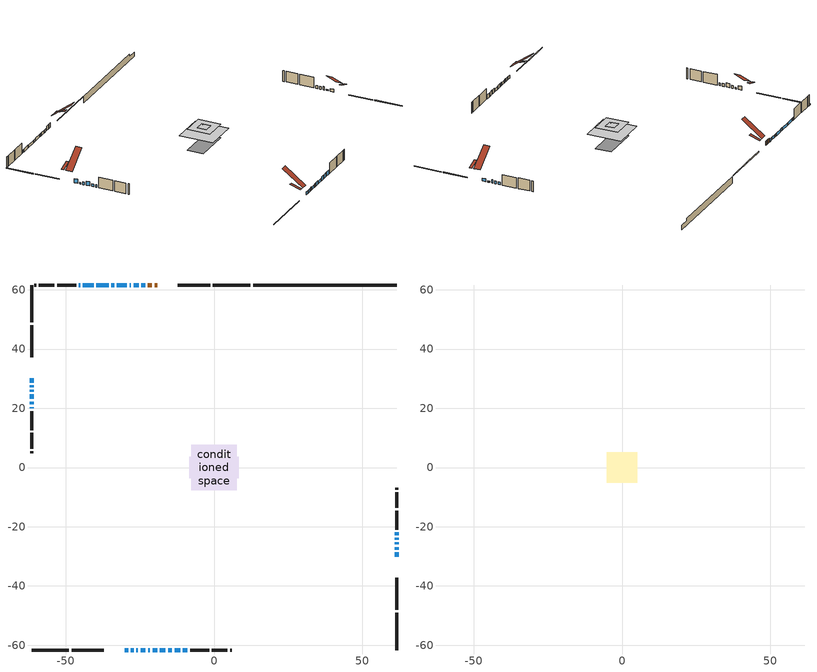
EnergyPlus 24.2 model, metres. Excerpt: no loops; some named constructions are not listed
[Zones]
conditioned space
 floor outside (Floor1 construction): -1.11,-1.11 -1.11,1.11 1.11,1.11 1.11,-1.11 z0.74
 floor adiabatic (AdiabaticFloorConstruction): -7.67,-7.67 -7.67,7.67 7.67,7.67 7.67,-7.67 z3.18
 floor foundation (Slab1 construction): -8.43,-3.68 -8.43,3.68 8.43,3.68 8.43,-3.68 z-2.31
 wall outside (RimJoist1 construction): 12.27,61.61 -0.35,61.61 / -61.61,-61.61 -48.99,-61.61 / -61.61,61.61 -61.61,48.99 / 61.61,-61.61 61.61,-48.99 z0.74:1.04
 wall outside (RimJoist2 construction): -1.28,61.61 -12.2,61.61 / -48.06,-61.61 -37.14,-61.61 / -61.61,48.06 -61.61,37.14 / 61.61,-48.06 61.61,-37.14 z0.74:1.04
 wall outside (AdiabaticWallConstruction 1): -19.13,61.61 -20.03,61.61 / -20.96,61.61 -22.33,61.61 z0.74:2.77
 wall outside (AdiabaticWallConstruction): -23.26,61.61 -24.48,61.61 / 61.61,-30.21 61.61,-28.69 / -25.41,61.61 -27.16,61.61 / -28.09,61.61 -28.49,61.61 / 61.61,-24.38 61.61,-23.76 / -29.42,61.61 -32.77,61.61 / -24.73,-61.61 -23.21,-61.61 / -61.61,26.22 -61.61,25.61 / -61.61,22.23 -61.61,21.31 / 61.61,-22.84 61.61,-21.88 / -33.7,61.61 -34.65,61.61 / -18.29,-61.61 -16.38,-61.61 / -35.58,61.61 -39.7,61.61 / -61.61,20.38 -61.61,19.92 / -40.63,61.61 -44.28,61.61 / -45.21,61.61 -45.59,61.61 z0.74:1.96; -30.21,-61.61 -28.99,-61.61 / -28.06,-61.61 -27.15,-61.61 z0.74:2.11; -26.22,-61.61 -25.66,-61.61 z0.74:2.34; -61.61,30.21 -61.61,28.69 / -61.61,24.68 -61.61,23.16 / -15.45,-61.61 -14.23,-61.61 / -13.31,-61.61 -11.48,-61.61 / -10.55,-61.61 -9.02,-61.61 z0.74:2.57; -61.61,27.76 -61.61,27.15 / 61.61,-27.76 61.61,-26.84 z0.74:1.35; 61.61,-25.91 61.61,-25.3 / -22.28,-61.61 -21.67,-61.61 z0.74:2.27; -20.74,-61.61 -19.22,-61.61 z0.74:2.26
 wall outside (Wall1 construction): -46.52,61.61 -52.93,61.61 / -8.09,-61.61 -1.68,-61.61 / -61.61,19 -61.61,12.59 / 61.61,-20.95 61.61,-14.55 z0.74:5.62
 wall outside (Wall2 construction): -53.86,61.61 -59.11,61.61 / -0.75,-61.61 4.49,-61.61 / -61.61,11.66 -61.61,6.41 / 61.61,-13.62 61.61,-8.37 z0.74:5.62
 wall outside (Wall3 construction): -60.04,61.61 -60.68,61.61 / 5.42,-61.61 6.07,-61.61 / -61.61,5.48 -61.61,4.84 / 61.61,-7.44 61.61,-6.8 z0.74:5.62
 wall foundation (FoundationWall1 construction): 13.2,61.61,-2.31 13.2,61.61,0.74 56.77,61.61,0.74 56.77,61.61,-0.33 61.61,61.61,-0.33 61.61,61.61,-2.31
 window (WindowConstruction 24): -23.26,61.61 -24.48,61.61 z0.74:1.96
 window (WindowConstruction 7): -30.21,-61.61 -28.99,-61.61 z0.74:2.11
 window (WindowConstruction 8): -28.06,-61.61 -27.15,-61.61 z0.74:2.11
 window (WindowConstruction 9): -26.22,-61.61 -25.66,-61.61 z0.74:2.34
 window (WindowConstruction 10): -61.61,30.21 -61.61,28.69 z0.74:2.57
 window (WindowConstruction 11): -61.61,27.76 -61.61,27.15 z0.74:1.35
 window (WindowConstruction 12): 61.61,-30.21 61.61,-28.69 z0.74:1.96
 window (WindowConstruction 13): 61.61,-27.76 61.61,-26.84 z0.74:1.35
 window (WindowConstruction 14): 61.61,-25.91 61.61,-25.3 z0.74:2.26
 window (WindowConstruction 15): -25.41,61.61 -27.16,61.61 z0.74:1.96
 window (WindowConstruction 16): -28.09,61.61 -28.49,61.61 z0.74:1.96
 window (WindowConstruction): 61.61,-24.38 61.61,-23.77 z0.74:1.96
 window (WindowConstruction 17): -29.42,61.61 -32.77,61.61 z0.74:1.96
 window (WindowConstruction 18): -24.73,-61.61 -23.21,-61.61 z0.74:1.96
 window (WindowConstruction 19): -22.28,-61.61 -21.67,-61.61 z0.74:2.26
 window (WindowConstruction 20): -20.74,-61.61 -19.22,-61.61 z0.74:2.26
 window (WindowConstruction 21): -61.61,26.22 -61.61,25.61 z0.74:1.96
 window (WindowConstruction 22): -61.61,24.68 -61.61,23.16 z0.74:2.57
 window (WindowConstruction 23): -61.61,22.23 -61.61,21.31 z0.74:1.96
 window (WindowConstruction 25): 61.61,-22.84 61.61,-21.88 z0.74:1.96
 window (WindowConstruction 26): -33.7,61.61 -34.65,61.61 z0.74:1.96
 window (WindowConstruction 27): -18.29,-61.61 -16.38,-61.61 z0.74:1.96
 window (WindowConstruction 1): -35.58,61.61 -39.7,61.61 z0.74:1.96
 window (WindowConstruction 28): -61.61,20.38 -61.61,19.93 z0.74:1.96
 window (WindowConstruction 2): -40.63,61.61 -44.28,61.61 z0.74:1.96
 window (WindowConstruction 3): -45.21,61.61 -45.59,61.61 z0.74:1.96
 window (WindowConstruction 4): -15.45,-61.61 -14.23,-61.61 z0.74:2.57
 window (WindowConstruction 5): -13.3,-61.61 -11.48,-61.61 z0.74:2.57
 window (WindowConstruction 6): -10.55,-61.61 -9.02,-61.61 z0.74:2.57
 door (Door): -19.13,61.61 -20.03,61.61 z0.74:2.77
 door (Door 1): -20.96,61.61 -22.33,61.61 z0.74:2.77
 ceiling adiabatic (AdiabaticFloorConstruction): 7.67,-7.67 7.67,7.67 -7.67,7.67 -7.67,-7.67 z3.18
attic - vented
 floor to conditioned space (Floor2 construction Reversed): -2.06,-2.06 -2.06,2.06 2.06,2.06 2.06,-2.06 z5.62
 floor to conditioned space (Floor3 construction Reversed): -1.3,-1.3 -1.3,1.3 1.3,1.3 1.3,-1.3 z5.62
 floor to conditioned space (Floor4 construction Reversed): -5.17,-5.17 -5.17,5.17 5.17,5.17 5.17,-5.17 z5.62
 roof outside (Roof1 construction): -14.38,61.61,5.62 -14.38,56.86,7.2 -13.13,56.86,7.2 -13.13,61.61,5.62; -34.96,-61.61,5.62 -34.96,-56.86,7.2 -36.21,-56.86,7.2 -36.21,-61.61,5.62; -61.61,34.96,5.62 -56.86,34.96,7.2 -56.86,36.21,7.2 -61.61,36.21,5.62; 61.61,-34.96,5.62 56.86,-34.96,7.2 56.86,-36.21,7.2 61.61,-36.21,5.62
 roof outside (Roof3 construction): -18.2,61.61,5.62 -18.2,52.36,12.55 -15.31,52.36,12.55 -15.31,61.61,5.62; -31.14,-61.61,5.62 -31.14,-52.36,12.55 -34.03,-52.36,12.55 -34.03,-61.61,5.62; -61.61,31.14,5.62 -52.36,31.14,12.55 -52.36,34.03,12.55 -61.61,34.03,5.62; 61.61,-31.14,5.62 52.36,-31.14,12.55 52.36,-34.03,12.55 61.61,-34.03,5.62
[Schedule:Day:Interval]
clothes dryer exhaust 0 schedule day: No, 01:00, 0.123457, 02:00, 0.0740741, 03:00, 0.0493827, 04:00, 0.0246914, 05:00, 0.0493827, 06:00, 0.0740741, 07:00, 0.197531, 08:00, 0.395062, 09:00, 0.592593, 10:00, 0.839506, 11:00, 0.962963, 12:00, 1, 13:00, 0.91358, 14:00, 0.82716, 15:00, 0.716049, 16:00, 0.753086, 17:00, 0.679012, 18:00, 0.666667, 20:00, 0.62963, 21:00, 0.641975, 22:00, 0.666667, 23:00, 0.54321, 24:00, 0.296296
clothes dryer exhaust 0 schedule default day; cooling season schedule day; cooling season schedule day 2; cooling season schedule default day; exterior lighting schedule default day; natural vent schedule default day: No, 24:00, 0
cooling season schedule day 1: No, 24:00, 1
exterior lighting schedule day 10: No, 01:00, 0.552381, 03:00, 0.510952, 05:00, 0.483333, 06:00, 0.538571, 07:00, 0.607619, 08:00, 0.56619, 09:00, 0.428095, 10:00, 0.345238, 12:00, 0.331429, 13:00, 0.345238, 14:00, 0.386667, 15:00, 0.414286, 16:00, 0.483333, 17:00, 0.607619, 18:00, 0.773333, 19:00, 0.88381, 20:00, 0.939048, 21:00, 0.966667, 22:00, 0.897619, 23:00, 0.773333, 24:00, 0.649048
exterior lighting schedule day 11: No, 01:00, 0.571429, 03:00, 0.528571, 05:00, 0.5, 06:00, 0.557143, 07:00, 0.628571, 08:00, 0.585714, 09:00, 0.442857, 10:00, 0.357143, 12:00, 0.342857, 13:00, 0.357143, 14:00, 0.4, 15:00, 0.428571, 16:00, 0.5, 17:00, 0.628571, 18:00, 0.8, 19:00, 0.914286, 20:00, 0.971429, 21:00, 1, 22:00, 0.928571, 23:00, 0.8, 24:00, 0.671429
exterior lighting schedule day 4: No, 01:00, 0.4, 03:00, 0.37, 05:00, 0.35, 06:00, 0.39, 07:00, 0.44, 08:00, 0.41, 09:00, 0.31, 10:00, 0.25, 12:00, 0.24, 13:00, 0.25, 14:00, 0.28, 15:00, 0.3, 16:00, 0.35, 17:00, 0.44, 18:00, 0.56, 19:00, 0.64, 20:00, 0.68, 21:00, 0.7, 22:00, 0.65, 23:00, 0.56, 24:00, 0.47
exterior lighting schedule day 5: No, 01:00, 0.380952, 03:00, 0.352381, 05:00, 0.333333, 06:00, 0.371429, 07:00, 0.419048, 08:00, 0.390476, 09:00, 0.295238, 10:00, 0.238095, 12:00, 0.228571, 13:00, 0.238095, 14:00, 0.266667, 15:00, 0.285714, 16:00, 0.333333, 17:00, 0.419048, 18:00, 0.533333, 19:00, 0.609524, 20:00, 0.647619, 21:00, 0.666667, 22:00, 0.619048, 23:00, 0.533333, 24:00, 0.447619
exterior lighting schedule day 6: No, 01:00, 0.390476, 03:00, 0.36119, 05:00, 0.341667, 06:00, 0.380714, 07:00, 0.429524, 08:00, 0.400238, 09:00, 0.302619, 10:00, 0.244048, 12:00, 0.234286, 13:00, 0.244048, 14:00, 0.273333, 15:00, 0.292857, 16:00, 0.341667, 17:00, 0.429524, 18:00, 0.546667, 19:00, 0.624762, 20:00, 0.66381, 21:00, 0.683333, 22:00, 0.634524, 23:00, 0.546667, 24:00, 0.45881
exterior lighting schedule day 7: No, 01:00, 0.419048, 03:00, 0.387619, 05:00, 0.366667, 06:00, 0.408571, 07:00, 0.460952, 08:00, 0.429524, 09:00, 0.324762, 10:00, 0.261905, 12:00, 0.251429, 13:00, 0.261905, 14:00, 0.293333, 15:00, 0.314286, 16:00, 0.366667, 17:00, 0.460952, 18:00, 0.586667, 19:00, 0.670476, 20:00, 0.712381, 21:00, 0.733333, 22:00, 0.680952, 23:00, 0.586667, 24:00, 0.492381
exterior lighting schedule day 8: No, 01:00, 0.466667, 03:00, 0.431667, 05:00, 0.408333, 06:00, 0.455, 07:00, 0.513333, 08:00, 0.478333, 09:00, 0.361667, 10:00, 0.291667, 12:00, 0.28, 13:00, 0.291667, 14:00, 0.326667, 15:00, 0.35, 16:00, 0.408333, 17:00, 0.513333, 18:00, 0.653333, 19:00, 0.746667, 20:00, 0.793333, 21:00, 0.816667, 22:00, 0.758333, 23:00, 0.653333, 24:00, 0.548333
exterior lighting schedule day 9: No, 01:00, 0.509524, 03:00, 0.47131, 05:00, 0.445833, 06:00, 0.496786, 07:00, 0.560476, 08:00, 0.522262, 09:00, 0.394881, 10:00, 0.318452, 12:00, 0.305714, 13:00, 0.318452, 14:00, 0.356667, 15:00, 0.382143, 16:00, 0.445833, 17:00, 0.560476, 18:00, 0.713333, 19:00, 0.815238, 20:00, 0.86619, 21:00, 0.891667, 22:00, 0.827976, 23:00, 0.713333, 24:00, 0.59869
[Schedule:Week:Daily]
clothes dryer exhaust 0 schedule Week Rule - Jan1-Dec31: clothes dryer exhaust 0 schedule day, clothes dryer exhaust 0 schedule day, clothes dryer exhaust 0 schedule day, clothes dryer exhaust 0 schedule day, clothes dryer exhaust 0 schedule day, clothes dryer exhaust 0 schedule day, clothes dryer exhaust 0 schedule day, clothes dryer exhaust 0 schedule default day, clothes dryer exhaust 0 schedule default day, clothes dryer exhaust 0 schedule default day, clothes dryer exhaust 0 schedule default day, clothes dryer exhaust 0 schedule default day
cooling season schedule Week Rule - Jan1-May26: cooling season schedule day, cooling season schedule day, cooling season schedule day, cooling season schedule day, cooling season schedule day, cooling season schedule day, cooling season schedule day, cooling season schedule default day, cooling season schedule default day, cooling season schedule default day, cooling season schedule default day, cooling season schedule default day
cooling season schedule Week Rule - May27-Jun2: cooling season schedule day, cooling season schedule day, cooling season schedule day, cooling season schedule day, cooling season schedule day, cooling season schedule day 1, cooling season schedule day 1, cooling season schedule default day, cooling season schedule default day, cooling season schedule default day, cooling season schedule default day, cooling season schedule default day
cooling season schedule Week Rule - Jun3-Aug25: cooling season schedule day 1, cooling season schedule day 1, cooling season schedule day 1, cooling season schedule day 1, cooling season schedule day 1, cooling season schedule day 1, cooling season schedule day 1, cooling season schedule default day, cooling season schedule default day, cooling season schedule default day, cooling season schedule default day, cooling season schedule default day
cooling season schedule Week Rule - Aug26-Sep1: cooling season schedule day 1, cooling season schedule day 1, cooling season schedule day 1, cooling season schedule day 1, cooling season schedule day 1, cooling season schedule day 1, cooling season schedule day 2, cooling season schedule default day, cooling season schedule default day, cooling season schedule default day, cooling season schedule default day, cooling season schedule default day
cooling season schedule Week Rule - Sep2-Dec31: cooling season schedule day 2, cooling season schedule day 2, cooling season schedule day 2, cooling season schedule day 2, cooling season schedule day 2, cooling season schedule day 2, cooling season schedule day 2, cooling season schedule default day, cooling season schedule default day, cooling season schedule default day, cooling season schedule default day, cooling season schedule default day
exterior lighting schedule Week Rule - May6-May26: exterior lighting schedule day 4, exterior lighting schedule day 4, exterior lighting schedule day 4, exterior lighting schedule day 4, exterior lighting schedule day 4, exterior lighting schedule day 4, exterior lighting schedule day 4, exterior lighting schedule default day, exterior lighting schedule default day, exterior lighting schedule default day, exterior lighting schedule default day, exterior lighting schedule default day
exterior lighting schedule Week Rule - May27-Jun2: exterior lighting schedule day 4, exterior lighting schedule day 4, exterior lighting schedule day 4, exterior lighting schedule day 4, exterior lighting schedule day 4, exterior lighting schedule day 5, exterior lighting schedule day 5, exterior lighting schedule default day, exterior lighting schedule default day, exterior lighting schedule default day, exterior lighting schedule default day, exterior lighting schedule default day
exterior lighting schedule Week Rule - Jun3-Jun30: exterior lighting schedule day 5, exterior lighting schedule day 5, exterior lighting schedule day 5, exterior lighting schedule day 5, exterior lighting schedule day 5, exterior lighting schedule day 5, exterior lighting schedule day 5, exterior lighting schedule default day, exterior lighting schedule default day, exterior lighting schedule default day, exterior lighting schedule default day, exterior lighting schedule default day
exterior lighting schedule Week Rule - Jul1-Jul28: exterior lighting schedule day 6, exterior lighting schedule day 6, exterior lighting schedule day 6, exterior lighting schedule day 6, exterior lighting schedule day 6, exterior lighting schedule day 6, exterior lighting schedule day 6, exterior lighting schedule default day, exterior lighting schedule default day, exterior lighting schedule default day, exterior lighting schedule default day, exterior lighting schedule default day
exterior lighting schedule Week Rule - Jul29-Aug4: exterior lighting schedule day 6, exterior lighting schedule day 6, exterior lighting schedule day 6, exterior lighting schedule day 7, exterior lighting schedule day 7, exterior lighting schedule day 7, exterior lighting schedule day 7, exterior lighting schedule default day, exterior lighting schedule default day, exterior lighting schedule default day, exterior lighting schedule default day, exterior lighting schedule default day
exterior lighting schedule Week Rule - Aug5-Aug25: exterior lighting schedule day 7, exterior lighting schedule day 7, exterior lighting schedule day 7, exterior lighting schedule day 7, exterior lighting schedule day 7, exterior lighting schedule day 7, exterior lighting schedule day 7, exterior lighting schedule default day, exterior lighting schedule default day, exterior lighting schedule default day, exterior lighting schedule default day, exterior lighting schedule default day
exterior lighting schedule Week Rule - Aug26-Sep1: exterior lighting schedule day 7, exterior lighting schedule day 7, exterior lighting schedule day 7, exterior lighting schedule day 7, exterior lighting schedule day 7, exterior lighting schedule day 7, exterior lighting schedule day 8, exterior lighting schedule default day, exterior lighting schedule default day, exterior lighting schedule default day, exterior lighting schedule default day, exterior lighting schedule default day
exterior lighting schedule Week Rule - Sep2-Sep29: exterior lighting schedule day 8, exterior lighting schedule day 8, exterior lighting schedule day 8, exterior lighting schedule day 8, exterior lighting schedule day 8, exterior lighting schedule day 8, exterior lighting schedule day 8, exterior lighting schedule default day, exterior lighting schedule default day, exterior lighting schedule default day, exterior lighting schedule default day, exterior lighting schedule default day
exterior lighting schedule Week Rule - Sep30-Oct6: exterior lighting schedule day 8, exterior lighting schedule day 9, exterior lighting schedule day 9, exterior lighting schedule day 9, exterior lighting schedule day 9, exterior lighting schedule day 9, exterior lighting schedule day 9, exterior lighting schedule default day, exterior lighting schedule default day, exterior lighting schedule default day, exterior lighting schedule default day, exterior lighting schedule default day
exterior lighting schedule Week Rule - Oct7-Oct27: exterior lighting schedule day 9, exterior lighting schedule day 9, exterior lighting schedule day 9, exterior lighting schedule day 9, exterior lighting schedule day 9, exterior lighting schedule day 9, exterior lighting schedule day 9, exterior lighting schedule default day, exterior lighting schedule default day, exterior lighting schedule default day, exterior lighting schedule default day, exterior lighting schedule default day
exterior lighting schedule Week Rule - Oct28-Nov3: exterior lighting schedule day 9, exterior lighting schedule day 9, exterior lighting schedule day 9, exterior lighting schedule day 9, exterior lighting schedule day 10, exterior lighting schedule day 10, exterior lighting schedule day 10, exterior lighting schedule default day, exterior lighting schedule default day, exterior lighting schedule default day, exterior lighting schedule default day, exterior lighting schedule default day
exterior lighting schedule Week Rule - Nov4-Nov24: exterior lighting schedule day 10, exterior lighting schedule day 10, exterior lighting schedule day 10, exterior lighting schedule day 10, exterior lighting schedule day 10, exterior lighting schedule day 10, exterior lighting schedule day 10, exterior lighting schedule default day, exterior lighting schedule default day, exterior lighting schedule default day, exterior lighting schedule default day, exterior lighting schedule default day
exterior lighting schedule Week Rule - Nov25-Dec1: exterior lighting schedule day 10, exterior lighting schedule day 10, exterior lighting schedule day 10, exterior lighting schedule day 10, exterior lighting schedule day 10, exterior lighting schedule day 10, exterior lighting schedule day 11, exterior lighting schedule default day, exterior lighting schedule default day, exterior lighting schedule default day, exterior lighting schedule default day, exterior lighting schedule default day
exterior lighting schedule Week Rule - Dec2-Dec31: exterior lighting schedule day 11, exterior lighting schedule day 11, exterior lighting schedule day 11, exterior lighting schedule day 11, exterior lighting schedule day 11, exterior lighting schedule day 11, exterior lighting schedule day 11, exterior lighting schedule default day, exterior lighting schedule default day, exterior lighting schedule default day, exterior lighting schedule default day, exterior lighting schedule default day
natural vent schedule Week Rule - Jan1-Dec31: natural vent schedule default day, natural vent schedule default day, natural vent schedule default day, natural vent schedule default day, natural vent schedule default day, natural vent schedule default day, natural vent schedule default day, natural vent schedule default day, natural vent schedule default day, natural vent schedule default day, natural vent schedule default day, natural vent schedule default day
[Schedule:Year]
clothes dryer exhaust 0 schedule: clothes dryer exhaust 0 schedule Week Rule - Jan1-Dec31, 1, 1, 12, 31
cooling season schedule: cooling season schedule Week Rule - Jan1-May26, 1, 1, 5, 26, cooling season schedule Week Rule - May27-Jun2, 5, 27, 6, 2, cooling season schedule Week Rule - Jun3-Aug25, 6, 3, 8, 25, cooling season schedule Week Rule - Aug26-Sep1, 8, 26, 9, 1, cooling season schedule Week Rule - Sep2-Dec31, 9, 2, 12, 31
natural vent schedule: natural vent schedule Week Rule - Jan1-Dec31, 1, 1, 12, 31
